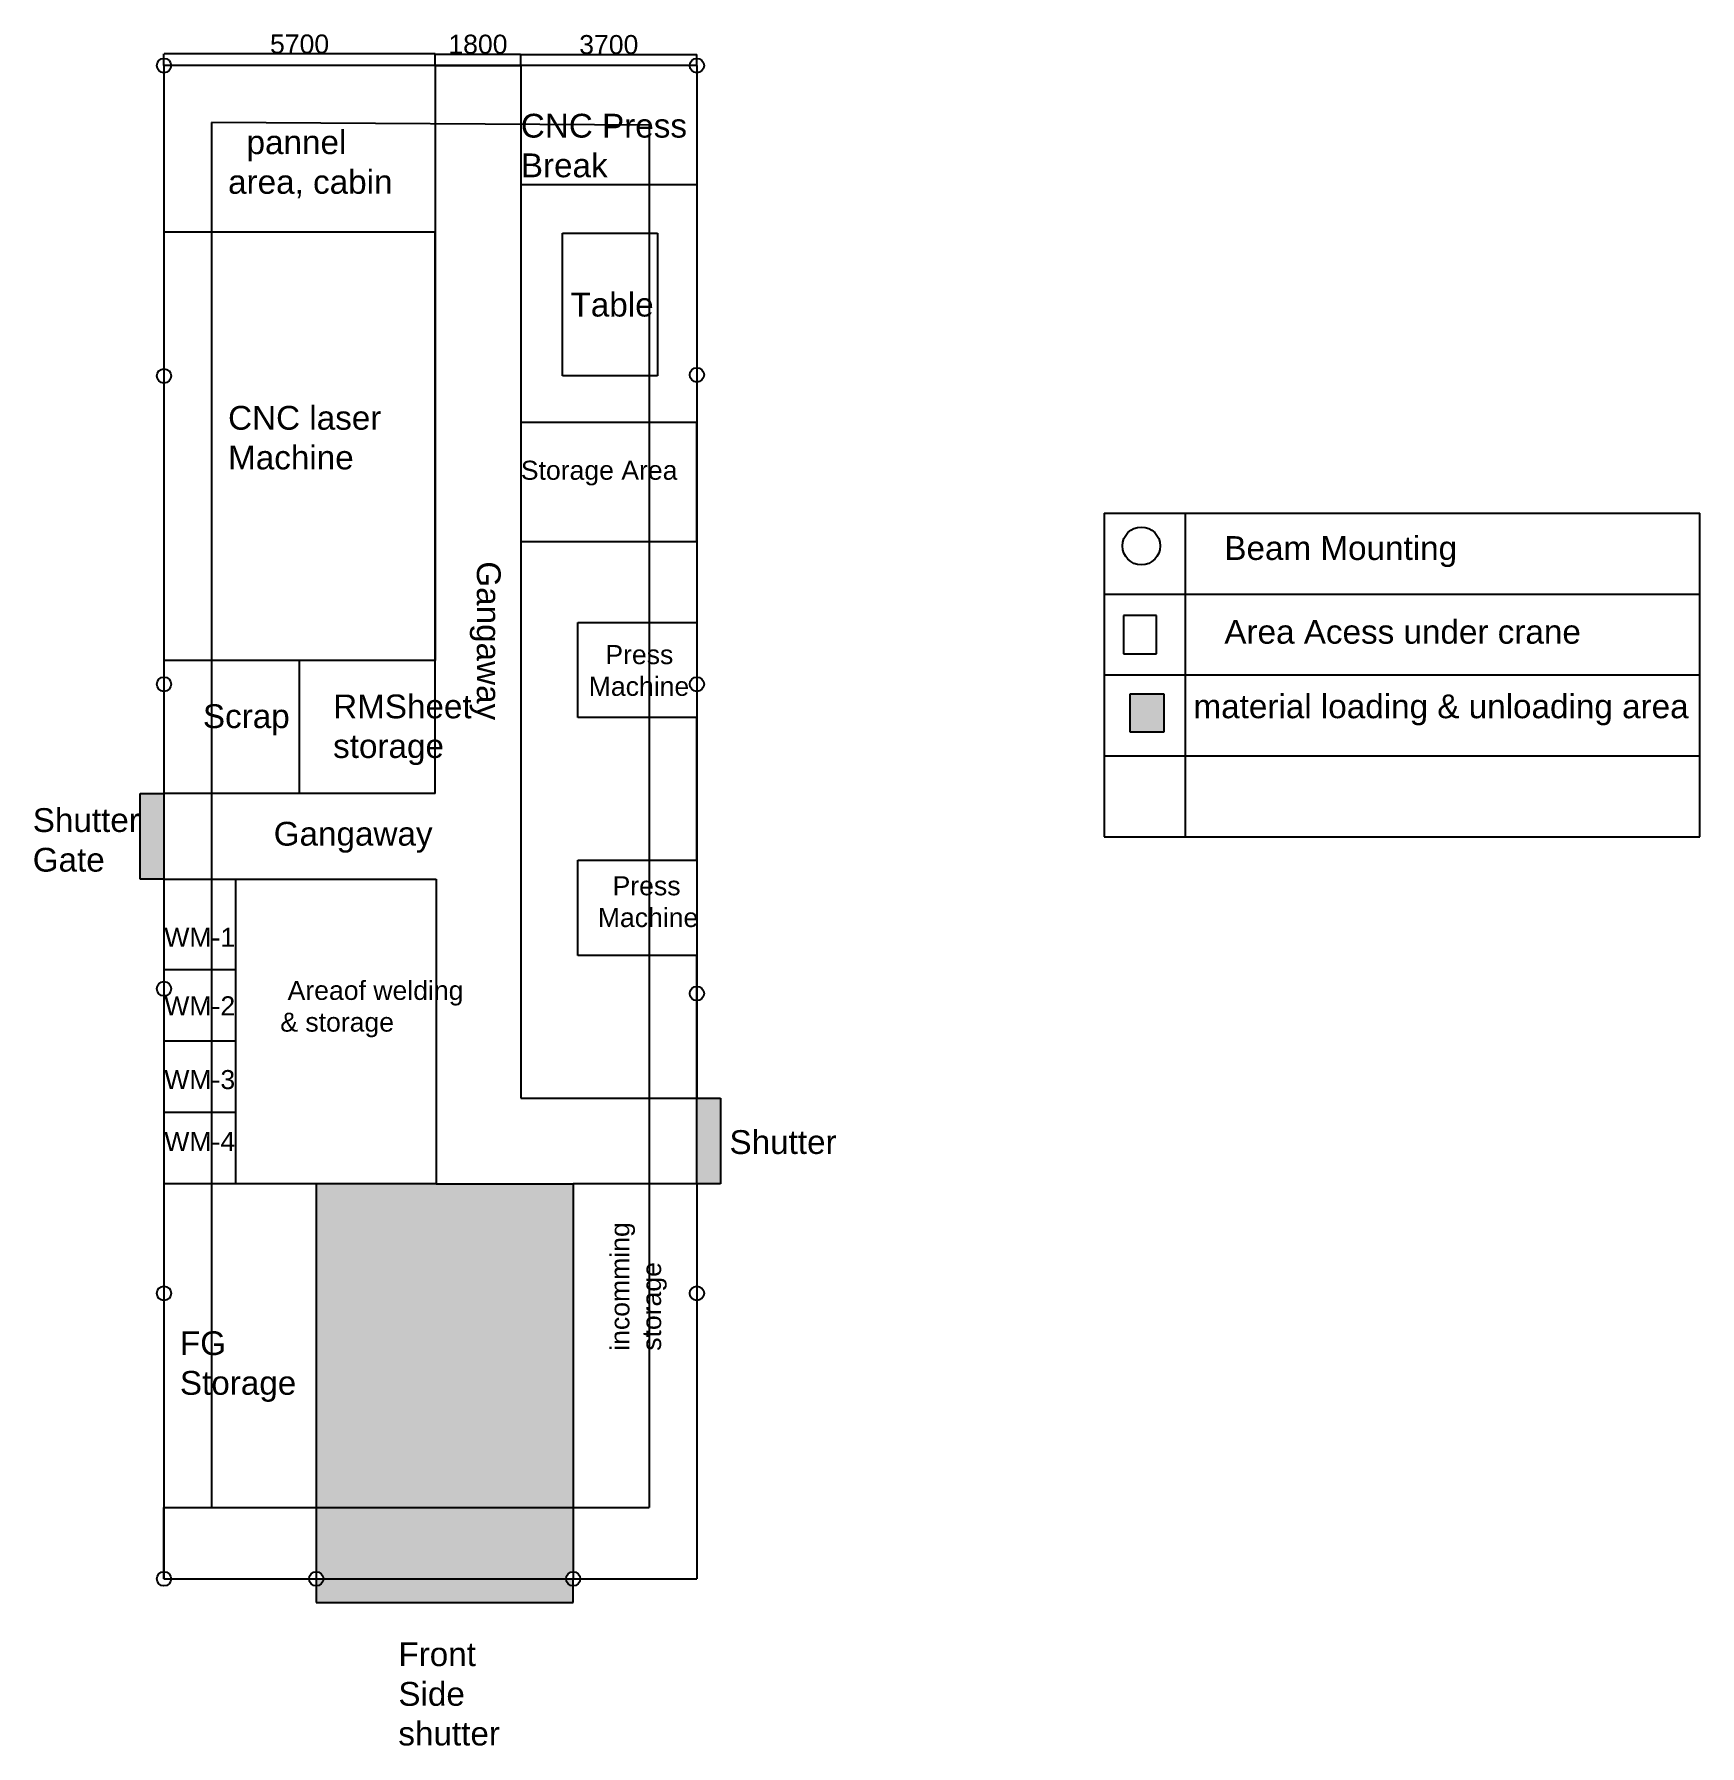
# Model space of a CAD drawing. Header units: millimetres. Extents: x 3523 to 38528, y 2742 to 38708.
import ezdxf

# ---------------------------------------------------------------- set-up
doc = ezdxf.new("R2010")
doc.units = ezdxf.units.MM
doc.styles.get("Standard").update_dxf_attribs({"font": 'arial.ttf'})
doc.dimstyles.new('ISO-25', dxfattribs={"dimtxt": 2.5, "dimasz": 2.5, "dimexe": 1.25, "dimexo": 0.625, "dimtad": 1, "dimtxsty": 'Standard', "dimcen": 2.5, "dimadec": 0, "dimazin": 0, "dimtfac": 1, "dimtmove": 0, "dimatfit": 3, "dimfxl": 1, "dimarcsym": 0})
pattern_1 = [(0, (7366.69, 34930.642), (0, 6.985), [5.08, -1.905]), (90, (7366.69, 34930.642), (-6.985, 4e-16), [5.08, -1.905])]

# ---------------------------------------------------------------- blocks, each defined once
blk = doc.blocks.new('*D1')
at = {"color": 0, "lineweight": -2, "transparency": 16777216}
for p, q in [((6250, 38051), (6250, 38296)), ((11948, 38295), (6253, 38295)), ((11950, 38051), (11950, 38296))]:
    blk.add_line(p, q, dxfattribs=at)
at = {"color": 0, "transparency": 16777216}
for points in [[(6253, 38295), (6253, 38294), (6250, 38295)], [(11948, 38295), (11948, 38294), (11950, 38295)]]:
    blk.add_solid(points, dxfattribs=at)
at = {"layer": 'Defpoints', "color": 0, "transparency": 16777216}
for p in [(6250, 38295), (6250, 38050), (11950, 38050)]:
    blk.add_point(p, dxfattribs=at)
at = {"color": 0, "transparency": 16777216, "insert": (9100, 38500), "char_height": 2.5, "attachment_point": 5}
blk.add_mtext('{\\H160x;5700}', dxfattribs=at)
blk = doc.blocks.new('*D2')
at = {"color": 0, "lineweight": -2, "transparency": 16777216}
for p, q in [((11948, 38051), (11948, 38051)), ((11950, 38050), (13748, 38050)), ((13750, 38051), (13750, 38051))]:
    blk.add_line(p, q, dxfattribs=at)
at = {"color": 0, "transparency": 16777216}
for points in [[(11950, 38050), (11950, 38050), (11948, 38050)], [(13748, 38050), (13748, 38050), (13750, 38050)]]:
    blk.add_solid(points, dxfattribs=at)
at = {"layer": 'Defpoints', "color": 0, "transparency": 16777216}
for p in [(11948, 38050), (13750, 38050), (13750, 38050)]:
    blk.add_point(p, dxfattribs=at)
at = {"color": 0, "transparency": 16777216, "insert": (12849, 38052), "char_height": 2.5, "attachment_point": 5}
blk.add_mtext('1802,5', dxfattribs=at)
blk = doc.blocks.new('*D3')
at = {"color": 0, "lineweight": -2, "transparency": 16777216}
for p, q in [((11950, 38050), (11950, 38292)), ((11952, 38291), (13745, 38291)), ((13748, 38050), (13748, 38292))]:
    blk.add_line(p, q, dxfattribs=at)
at = {"color": 0, "transparency": 16777216}
for points in [[(11952, 38291), (11952, 38290), (11950, 38291)], [(13745, 38291), (13745, 38290), (13748, 38291)]]:
    blk.add_solid(points, dxfattribs=at)
at = {"layer": 'Defpoints', "color": 0, "transparency": 16777216}
for p in [(13748, 38291), (11950, 38050), (13748, 38050)]:
    blk.add_point(p, dxfattribs=at)
at = {"color": 0, "transparency": 16777216, "insert": (12849, 38496), "char_height": 2.5, "attachment_point": 5}
blk.add_mtext('{\\H160x;1800}', dxfattribs=at)
blk = doc.blocks.new('*D4')
at = {"color": 0, "lineweight": -2, "transparency": 16777216}
for p, q in [((13748, 38050), (13748, 38284)), ((13750, 38283), (17448, 38283)), ((17450, 38050), (17450, 38284))]:
    blk.add_line(p, q, dxfattribs=at)
at = {"color": 0, "transparency": 16777216}
for points in [[(13750, 38283), (13750, 38282), (13748, 38283)], [(17448, 38283), (17448, 38282), (17450, 38283)]]:
    blk.add_solid(points, dxfattribs=at)
at = {"layer": 'Defpoints', "color": 0, "transparency": 16777216}
for p in [(17450, 38283), (13748, 38050), (17450, 38050)]:
    blk.add_point(p, dxfattribs=at)
at = {"color": 0, "transparency": 16777216, "insert": (15599, 38488), "char_height": 2.5, "attachment_point": 5}
blk.add_mtext('{\\H160x;3700}', dxfattribs=at)
blk = doc.blocks.new('*D5')
at = {"color": 0, "lineweight": -2, "transparency": 16777216}
for p, q in [((11949, 34550), (11949, 34550)), ((11950, 25553), (11950, 34548)), ((11951, 25550), (11951, 25550))]:
    blk.add_line(p, q, dxfattribs=at)
at = {"color": 0, "transparency": 16777216}
for points in [[(11950, 34548), (11950, 34548), (11950, 34550)], [(11950, 25553), (11950, 25553), (11950, 25550)]]:
    blk.add_solid(points, dxfattribs=at)
at = {"layer": 'Defpoints', "color": 0, "transparency": 16777216}
for p in [(11950, 34550), (11950, 34550), (11950, 25550)]:
    blk.add_point(p, dxfattribs=at)
at = {"color": 0, "transparency": 16777216, "insert": (11948, 30050), "char_height": 2.5, "attachment_point": 5, "rotation": 90}
blk.add_mtext('9000', dxfattribs=at)
blk = doc.blocks.new('*D6')
at = {"color": 0, "lineweight": -2, "transparency": 16777216}
for p, q in [((11950, 34548), (11949, 34548)), ((11950, 25555), (11950, 34545)), ((11950, 25553), (11949, 25553))]:
    blk.add_line(p, q, dxfattribs=at)
at = {"color": 0, "transparency": 16777216}
for points in [[(11950, 34545), (11950, 34545), (11950, 34548)], [(11950, 25555), (11950, 25555), (11950, 25553)]]:
    blk.add_solid(points, dxfattribs=at)
at = {"layer": 'Defpoints', "color": 0, "transparency": 16777216}
for p in [(11950, 34548), (11950, 34548), (11950, 25553)]:
    blk.add_point(p, dxfattribs=at)
at = {"color": 0, "transparency": 16777216, "insert": (11948, 30050), "char_height": 2.5, "attachment_point": 5, "rotation": 90}
blk.add_mtext('8995', dxfattribs=at)

msp = doc.modelspace()

# ---------------------------------------------------------------- hatches: boundary and pattern name
h = msp.add_hatch()
h.set_pattern_fill('ANGLE', color=256)
h.set_pattern_definition(pattern_1)
h.paths.add_polyline_path([(26556.69, 24040.642), (27266.69, 24040.642), (27266.69, 24850.642), (26556.69, 24850.642)])
h = msp.add_hatch()
h.set_pattern_fill('ANGLE', color=256)
h.set_pattern_definition(pattern_1)
h.paths.add_polyline_path([(6250, 22750), (5750, 22750), (5750, 20950), (6250, 20950)])
h.paths.add_polyline_path([(17950, 16350), (17450, 16350), (17450, 14550), (17950, 14550)])
h = msp.add_hatch()
h.set_pattern_fill('ANGLE', color=256, scale=4)
h.set_pattern_definition([(0, (7366.69, 34930.642), (0, 27.94), [20.32, -7.62]), (90, (7366.69, 34930.642), (-27.94, 2e-15), [20.32, -7.62])])
h.paths.add_polyline_path([(14850, 7750), (14850, 14550), (11972.41, 14550), (9450, 14550), (9450, 7750)])
h.paths.add_polyline_path([(14550, 6250), (14700, 6250, -0.414213562), (14850, 6400), (14850, 7750), (9450, 7750), (9450, 6400, -0.414213562), (9600, 6250)])
h = msp.add_hatch()
h.set_pattern_fill('ANGLE', color=256)
h.set_pattern_definition(pattern_1)
h.paths.add_polyline_path([(9450, 6250), (9450, 5750), (14850, 5750), (14850, 6250), (14550, 6250)])

# ---------------------------------------------------------------- linework, layer by layer
for p, q in [((6250, 38050), (6250, 31527.936)), ((11950, 38050), (6250, 38050)), ((17450, 38050), (11950, 38050)), ((11950, 38050), (11950, 38050)), ((11950, 38050), (13750, 38050)), ((11950, 38050), (11950, 34550)), ((13750, 38050), (13750, 16350)), ((13750, 38050), (13750, 28050)), ((13750, 38050), (13750, 35550)), ((17450, 38050), (17450, 31550)), ((13750, 35550), (17450, 35550)), ((11950, 34550), (6250, 34550)), ((11950, 34550), (11950, 25550)), ((14625, 31531.276), (14625, 34531.276)), ((14625, 34531.276), (16625, 34531.276)), ((16625, 34531.276), (16625, 31531.276)), ((6250, 31527.936), (6250, 25050)), ((16625, 31531.276), (14625, 31531.276)), ((17450, 31550), (17450, 25050)), ((17450, 30550), (13750, 30550)), ((17450, 28050), (17450, 30550)), ((26012.818, 28644.154), (26012.818, 21844.154)), ((26012.818, 28644.154), (38527.959, 28644.154)), ((27712.818, 28644.154), (27712.818, 21844.154)), ((38527.959, 21844.154), (38527.959, 28644.154)), ((13750, 28050), (17450, 28050)), ((17450, 28050), (17450, 28050)), ((26012.818, 26944.154), (38527.959, 26944.154)), ((14950.349, 24350), (14950.349, 26350)), ((14950.349, 26350), (17450, 26350)), ((11950, 25550), (6250, 25550)), ((9100, 22750), (9100, 25550)), ((11950, 22750), (11950, 25550)), ((26012.818, 25244.154), (38527.959, 25244.154)), ((6250, 25050), (6250, 22750)), ((17450, 25050), (17450, 18550)), ((26556.69, 24850.642), (27266.69, 24850.642)), ((26556.69, 24040.642), (26556.69, 24850.642)), ((27266.69, 24850.642), (27266.69, 24040.642)), ((17450.349, 24350), (14950.349, 24350)), ((17451.843, 21350), (17450.349, 24350)), ((17450.349, 24350), (17450.349, 24350)), ((27266.69, 24040.642), (26556.69, 24040.642)), ((26012.818, 23544.154), (38527.959, 23544.154)), ((5750, 20950), (5750, 22750)), ((5750, 22750), (6250, 22750)), ((11950, 22750), (6250, 22750)), ((6250, 22750), (6250, 20950)), ((11950, 22750), (9100, 22750)), ((9100, 22750), (9100, 22750)), ((26012.818, 21844.154), (38527.959, 21844.154)), ((14950, 19350), (14950, 21350)), ((14950, 21350), (17450, 21350)), ((6250, 20950), (5750, 20950)), ((5750, 20950), (5750, 20950)), ((6250, 20950), (6250, 18650)), ((6250, 20950), (11972.41, 20950)), ((7750, 20950), (7750, 14550)), ((11972.41, 20950), (11972.41, 14550)), ((17450, 19350), (14950, 19350)), ((17450, 16350), (17450, 19350)), ((17450, 19350), (17450, 19350)), ((7750, 19050), (6250, 19050)), ((6250, 18650), (6250, 12250)), ((17450, 18550), (17450, 16350)), ((7750, 17550), (6250, 17550)), ((13750, 16350), (17450, 16350)), ((17450, 14550), (17450, 16350)), ((17450, 16350), (17950, 16350)), ((17950, 16350), (17950, 14550)), ((7750, 16050), (6250, 16050)), ((9450, 14550), (6250, 14550)), ((11972.41, 14550), (9450, 14550)), ((9450, 14550), (9450, 6250)), ((11972.41, 14550), (14850, 14550)), ((17450, 14550), (14850, 14550)), ((14850, 14550), (14850, 6250)), ((17450, 14550), (17450, 12250)), ((17950, 14550), (17450, 14550)), ((6250, 12250), (6250, 6250)), ((17450, 12250), (17450, 6250)), ((6250, 6250), (6250, 7750)), ((6250, 7750), (8250, 7750)), ((6250, 6250), (9450, 6250)), ((9450, 6250), (14550, 6250)), ((9450, 6250), (9450, 5750)), ((14550, 6250), (17450, 6250)), ((14850, 5750), (14850, 6250)), ((9450, 5750), (14850, 5750))]:
    msp.add_line(p, q)
at = {"color": 5}
for p, q in [((16450, 36800.007), (7250, 36850)), ((7250, 36850), (7250, 7750)), ((16450, 36800.007), (16450, 7750)), ((26416.69, 26490.642), (26416.69, 25690.642)), ((27106.69, 26490.642), (26416.69, 26490.642)), ((27106.69, 25690.642), (27106.69, 26490.642)), ((26416.69, 25690.642), (27106.69, 25690.642)), ((7250, 7750), (16450, 7750))]:
    msp.add_line(p, q, dxfattribs=at)
at = {"color": 6}
for centre, radius in [((6250, 38050), 150), ((17450, 38050), 150), ((6250, 31527.936), 150), ((17450, 31550), 150), ((17450, 31550), 150), ((26791.199, 27954.999), 396.822), ((6250, 25050), 150), ((17450, 25050), 150)]:
    msp.add_circle(centre, radius, dxfattribs=at)
for centre in [(6250, 18650), (17450, 18550), (6250, 12250), (17450, 12250), (6250, 6250), (9450, 6250), (14850, 6250)]:
    msp.add_circle(centre, 150)

# ---------------------------------------------------------------- texts
at = {"attachment_point": 1}
for s, insert, char_height, width in [('  pannel area, cabin ', (7597.809, 36689.404), 500, 4164.14449), ('CNC Press Break', (13750, 37036.296), 500, 4164.14449), ('Table', (14794.869, 33275.963), 500, 4164.14449), ('CNC laser Machine', (7597.809, 30897.703), 500, 4164.14449), ('Storage Area', (13750, 29746.101), 400, 4164.14449), ('Beam Mounting', (28535.967, 28160.812), 500, 5514.27696), ('Area Acess under crane', (28535.967, 26400.812), 500, 7803.63202), (' {\\H0.8x; Press Machine}', (15177.367, 25872.122), 500, 2397.47782), ('RMSheet storage', (9805.058, 24833.102), 500, 2339.64658), ('material loading & unloading area', (27887.316, 24835.28), 500, 10970.57318), ('Scrap', (7068.242, 24628.12), 500, 1822.70551), ('Shutter Gate', (3491.626, 22444.821), 500, 1822.70551), ('Gangaway', (8556.322, 22157.647), 500, 1822.70551), ('  Press Machine', (15367.928, 21013.988), 400, 2397.47782), ('WM-1', (6257.542, 19931.522), 400, 4164.14449), (' Areaof welding & storage ', (8693.65, 18815.802), 400, 4164.14449), ('WM-2', (6257.542, 18491.522), 400, 4164.14449), ('WM-3', (6257.542, 16941.522), 400, 4164.14449), ('WM-4', (6257.542, 15641.522), 400, 4164.14449), ('Shutter', (18135.464, 15678.622), 500, 1822.70551), ('FG             Storage', (6584.491, 11451.827), 500, 2526.77457), ('Front Side shutter', (11176.291, 4916.558), 500, 1822.70551)]:
    msp.add_mtext(s, dxfattribs=dict(at, insert=insert, char_height=char_height, width=width))
for s, insert, char_height, width, rotation in [('Gangaway', (13326.146, 27632.499), 500, 1822.70551, 270), ('incomming storage', (15630.78, 11042.595), 400, 3221.48724, 90)]:
    msp.add_mtext(s, dxfattribs=dict(at, insert=insert, char_height=char_height, width=width, rotation=rotation))

# ---------------------------------------------------------------- dimensions: what is measured, and where the dimension line sits
for base, p1, p2, text, picture, middle in [((6250, 38294.69), (11950, 38050), (6250, 38050), '{\\H160x;<>}', '*D1', (9100, 38499.544)), ((13747.5, 38290.729), (11950, 38049.583), (13747.5, 38049.583), '{\\H160x;1800}', '*D3', (12848.75, 38495.584)), ((17450, 38282.54), (13747.5, 38049.583), (17450, 38049.583), '{\\H160x;3700}', '*D4', (15598.75, 38487.53))]:
    dim = msp.add_linear_dim(base=base, p1=p1, p2=p2, text=text, dimstyle='ISO-25', override={"dimtxsty": 'Standard'})
    dim.commit()
    dim.dimension.update_dxf_attribs({"geometry": picture, "text_midpoint": middle})
dim = msp.add_linear_dim(base=(13750, 38050), p1=(11947.5, 38050), p2=(13750, 38050), dimstyle='ISO-25')
dim.commit()
dim.dimension.update_dxf_attribs({"geometry": '*D2', "text_midpoint": (12848.75, 38052.127)})
for base, p1, p2, picture in [((11950, 34550), (11950, 25550), (11950, 34550), '*D5'), ((11950, 34547.5), (11950.417, 25552.5), (11950.417, 34547.5), '*D6')]:
    dim = msp.add_linear_dim(base=base, p1=p1, p2=p2, angle=90, dimstyle='ISO-25')
    dim.commit()
    dim.dimension.update_dxf_attribs({"geometry": picture, "text_midpoint": (11948.099, 30050)})

doc.saveas('drawing.dxf')
